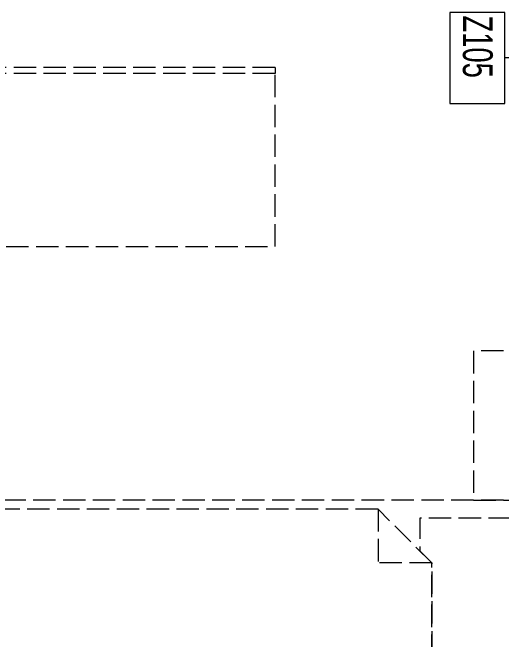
# Model space of a CAD drawing. Header units: metres. Extents: x -19025 to 34897, y -14024 to 26069.
# Drawn here: x 14432 to 16070, y -1290 to 811 of the extents above; entities that cross this region are included whole.
import ezdxf

# ---------------------------------------------------------------- set-up
doc = ezdxf.new("R2010")
doc.units = ezdxf.units.M
doc.header["$MEASUREMENT"] = 0
doc.linetypes.add('Strichlinie eng', pattern=[0.1, 0.075, -0.025])
doc.layers.add('510 Moeblierung', color=7, linetype='Continuous')
doc.layers.add('936 Beschriftung Aufbauten', color=7, linetype='Continuous')
doc.styles.add('ERSTELLTER_STIL_7', font='ARIALN.TTF', dxfattribs={"width": 0.8})

# ---------------------------------------------------------------- blocks, each defined once
blk = doc.blocks.new('Doppelbett 06 27[100]_1', base_point=(14.525, 2.555))
at = {"layer": '510 Moeblierung', "color": 253, "linetype": 'Strichlinie eng', "lineweight": 9, "true_color": 0x9f9f9f}
for p, q in [((14.225, 3.98), (14.225, 3.48)), ((14.525, 3.98), (14.225, 3.98)), ((14.525, 3.48), (14.525, 3.98)), ((12.425, 3.48), (12.425, 1.63)), ((14.525, 3.48), (12.425, 3.48)), ((14.225, 3.48), (14.525, 3.48)), ((14.525, 1.63), (14.525, 3.48)), ((13.905, 3.45), (12.455, 3.45)), ((12.455, 3.45), (12.455, 2.555)), ((14.085, 3.27), (13.905, 3.45)), ((13.905, 3.45), (13.905, 3.27)), ((14.085, 3.27), (13.905, 3.27)), ((14.085, 2.555), (14.085, 3.27)), ((12.455, 2.555), (12.455, 1.66)), ((14.085, 1.84), (14.085, 2.555)), ((13.905, 1.66), (14.085, 1.84)), ((13.905, 1.66), (13.905, 1.84)), ((14.085, 1.84), (13.905, 1.84)), ((12.455, 1.66), (13.905, 1.66)), ((12.425, 1.63), (14.525, 1.63)), ((14.225, 1.63), (14.225, 1.13)), ((14.525, 1.63), (14.225, 1.63)), ((14.525, 1.13), (14.525, 1.63)), ((14.225, 1.13), (14.525, 1.13))]:
    blk.add_line(p, q, dxfattribs=at)
at = {"layer": '510 Moeblierung', "color": 253, "linetype": 'Strichlinie eng', "lineweight": 9, "true_color": 0x9f9f9f, "flags": 128}
for points in [[(14.085, 2.615), (14.465, 2.615), (14.465, 3.42), (14.045, 3.42), (14.045, 3.31), (14.085, 3.27)], [(14.085, 1.84), (14.045, 1.8), (14.045, 1.69), (14.465, 1.69), (14.465, 2.495), (14.085, 2.495)]]:
    blk.add_lwpolyline(points, close=True, dxfattribs=at)
blk = doc.blocks.new('Garderobe 01 27[111]_1', base_point=(13.56, 4.9301))
at = {"layer": '510 Moeblierung', "color": 253, "linetype": 'Strichlinie eng', "lineweight": 9, "true_color": 0x9f9f9f}
for p, q in [((12.56, 4.9301), (12.56, 4.9101)), ((13.56, 4.9301), (13.56, 4.9101)), ((13.56, 4.9101), (11.56, 4.9101))]:
    blk.add_line(p, q, dxfattribs=at)
at = {"layer": '510 Moeblierung', "color": 253, "linetype": 'Strichlinie eng', "lineweight": 9, "true_color": 0x9f9f9f, "flags": 128}
blk.add_lwpolyline([(13.56, 4.9301), (11.56, 4.9301), (11.56, 4.3301), (13.56, 4.3301)], close=True, dxfattribs=at)
blk = doc.blocks.new('Etikett_65_1', base_point=(14.63, 4.962))
at = {"layer": '936 Beschriftung Aufbauten', "color": 7, "linetype": 'Continuous', "lineweight": 13}
blk.add_line((14.63, 4.962), (14.33, 4.962), dxfattribs=at)
at = {"layer": '936 Beschriftung Aufbauten', "color": 7, "linetype": 'Continuous', "lineweight": 13, "flags": 128}
blk.add_lwpolyline([(14.33, 5.1141), (14.1453, 5.1141), (14.1453, 4.8098), (14.33, 4.8098)], close=True, dxfattribs=at)
at = {"layer": '936 Beschriftung Aufbauten', "color": 7, "lineweight": 13, "insert": (14.2891, 5.1041), "char_height": 0.1, "attachment_point": 1, "rotation": 270, "style": 'ERSTELLTER_STIL_7'}
blk.add_mtext('\\A1;{\\pqj;\\pt0,1;\\fArial Narrow|b0|i0|c0|p0;\\W0.800000;Z105 \\fArial Narrow|b0|i0|c0|p0;\\W0.800000;\\A1{\\H.66x;\\S^  ;}\\fArial Narrow|b0|i0|c0|p0;\\W0.800000;\\fArial Narrow|b0|i0|c0|p0;\\W0.800000;\\A1{\\H.66x;\\S^  ;}\\fArial Narrow|b0|i0|c0|p0;\\W0.800000;\\fArial Narrow|b0|i0|c0|p0;\\W0.800000;\\fArial Narrow|b0|i0|c0|p0;\\W0.800000;\\fArial Narrow|b0|i0|c0|p0;\\W0.800000;\\fArial Narrow|b0|i0|c0|p0;\\W0.800000;\\fArial Narrow|b0|i0|c0|p0;\\W0.800000;\\fArial Narrow|b0|i0|c0|p0;\\W0.800000;\\fArial Narrow|b0|i0|c0|p0;\\W0.800000;\\fArial Narrow|b0|i0|c0|p0;\\W0.800000;\\fArial Narrow|b0|i0|c0|p0;\\W0.800000;\\fArial Narrow|b0|i0|c0|p0;\\W0.800000;\\fArial Narrow|b0|i0|c0|p0;\\W0.800000;\\fArial Narrow|b0|i0|c0|p0;\\W0.800000;\\fArial Narrow|b0|i0|c0|p0;\\W0.800000;\\fArial Narrow|b0|i0|c0|p0;\\W0.800000;\\fArial Narrow|b0|i0|c0|p0;\\W0.800000;\\fArial Narrow|b0|i0|c0|p0;\\W0.800000;\\fArial Narrow|b0|i0|c0|p0;\\W0.800000;\\fArial Narrow|b0|i0|c0|p0;\\W0.800000;\\fArial Narrow|b0|i0|c0|p0;\\W0.800000;\\fArial Narrow|b0|i0|c0|p0;\\W0.800000;\\fArial Narrow|b0|i0|c0|p0;\\W0.800000;\\fArial Narrow|b0|i0|c0|p0;\\W0.800000;\\fArial Narrow|b0|i0|c0|p0;\\W0.800000;\\fArial Narrow|b0|i0|c0|p0;\\W0.800000;\\fArial Narrow|b0|i0|c0|p0;\\W0.800000;\\fArial Narrow|b0|i0|c0|p0;\\W0.800000;\\fArial Narrow|b0|i0|c0|p0;\\W0.800000;\\fArial Narrow|b0|i0|c0|p0;\\W0.800000;\\fArial Narrow|b0|i0|c0|p0;\\W0.800000;\\fArial Narrow|b0|i0|c0|p0;\\W0.800000;\\fArial Narrow|b0|i0|c0|p0;\\W0.800000;\\fArial Narrow|b0|i0|c0|p0;\\W0.800000;\\fArial Narrow|b0|i0|c0|p0;\\W0.800000;\\fArial Narrow|b0|i0|c0|p0;\\W0.800000;\\fArial Narrow|b0|i0|c0|p0;\\W0.800000;\\fArial Narrow|b0|i0|c0|p0;\\W0.800000;\\fArial Narrow|b0|i0|c0|p0;\\W0.800000;\\fArial Narrow|b0|i0|c0|p0;\\W0.800000;\\fArial Narrow|b0|i0|c0|p0;\\W0.800000;\\fArial Narrow|b0|i0|c0|p0;\\W0.800000;\\fArial Narrow|b0|i0|c0|p0;\\W0.800000;\\fArial Narrow|b0|i0|c0|p0;\\W0.800000;\\fArial Narrow|b0|i0|c0|p0;\\W0.800000;}', dxfattribs=at)

msp = doc.modelspace()

# ---------------------------------------------------------------- block references
at = {"layer": '510 Moeblierung', "color": 253, "linetype": 'Strichlinie eng', "lineweight": 9, "true_color": 0x9f9f9f, "xscale": 1000, "yscale": 1000, "zscale": 1000}
for name, p in [('Garderobe 01 27[111]_1', (15311.34, 626.985)), ('Doppelbett 06 27[100]_1', (16276.339, -1748.021))]:
    msp.add_blockref(name, p, dxfattribs=at)
at = {"layer": '936 Beschriftung Aufbauten', "color": 12, "linetype": 'Continuous', "lineweight": 13, "true_color": 0xcc0000, "xscale": 1000, "yscale": 1000, "zscale": 1000}
msp.add_blockref('Etikett_65_1', (16381.342, 658.893), dxfattribs=at)

doc.saveas('drawing.dxf')
